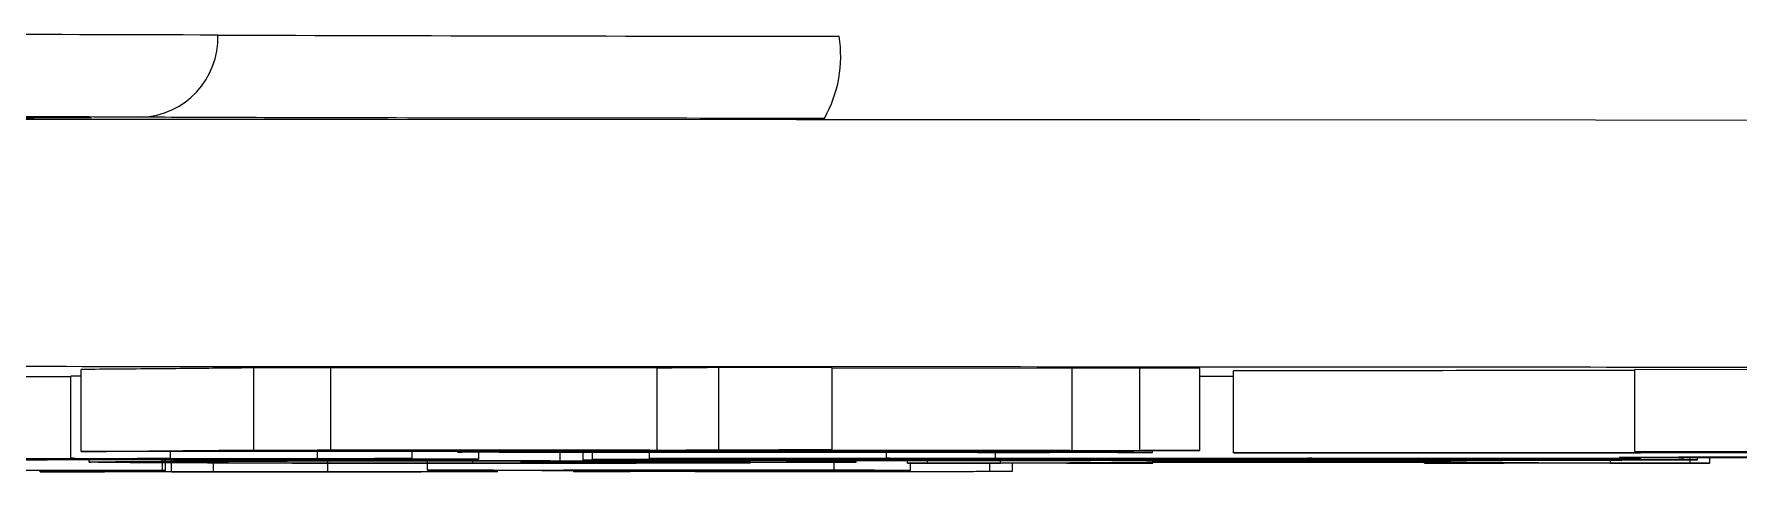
# Model space of a CAD drawing. Header units: millimetres. Extents: x 2003 to 4439, y 563 to 2285.
# Drawn here: x 2823.04 to 2843.82, y 618.71 to 624.05 of the extents above; entities that cross this region are included whole.
import ezdxf

# ---------------------------------------------------------------- set-up
doc = ezdxf.new("R2010")
doc.units = ezdxf.units.MM

msp = doc.modelspace()

# ---------------------------------------------------------------- linework, layer by layer
at = {"color": 7, "linetype": 'Continuous', "lineweight": 25}
for p, q in [((2823.492, 619.872), (2821.932, 619.872)), ((2823.617, 619.879), (2823.492, 619.88)), ((2823.492, 618.88), (2823.492, 619.88)), ((2823.617, 618.961), (2823.617, 619.961)), ((2826.658, 619.979), (2825.718, 619.98)), ((2825.718, 619.98), (2825.718, 618.98)), ((2830.636, 619.977), (2826.658, 619.979)), ((2826.658, 618.979), (2826.658, 619.979)), ((2830.636, 618.977), (2830.636, 619.977)), ((2832.768, 619.982), (2831.389, 619.984)), ((2831.389, 618.984), (2831.389, 619.984)), ((2832.768, 618.982), (2832.768, 619.982)), ((2835.694, 619.974), (2832.768, 619.976)), ((2836.521, 619.975), (2835.694, 619.974)), ((2835.694, 618.974), (2835.694, 619.974)), ((2837.25, 619.973), (2836.521, 619.975)), ((2836.521, 618.975), (2836.521, 619.975)), ((2837.25, 618.973), (2837.25, 619.973)), ((2837.662, 619.876), (2837.25, 619.876)), ((2837.662, 618.946), (2837.662, 619.946)), ((2846.621, 619.955), (2842.553, 619.961)), ((2842.553, 618.961), (2842.553, 619.961)), ((2824.737, 618.961), (2823.617, 618.961)), ((2824.706, 618.878), (2824.706, 618.961)), ((2824.955, 618.963), (2824.737, 618.961)), ((2829, 618.961), (2824.955, 618.963)), ((2825.741, 618.971), (2825.047, 618.964)), ((2825.047, 618.964), (2829.093, 618.962)), ((2825.718, 618.98), (2826.658, 618.979)), ((2829.786, 618.969), (2825.741, 618.971)), ((2826.498, 618.978), (2825.833, 618.972)), ((2825.833, 618.972), (2829.879, 618.97)), ((2826.497, 618.877), (2826.497, 618.963)), ((2830.544, 618.976), (2826.498, 618.978)), ((2826.658, 618.979), (2830.636, 618.977)), ((2827.653, 618.876), (2827.653, 618.962)), ((2828.202, 618.962), (2828.202, 618.953)), ((2828.258, 618.954), (2828.258, 618.962)), ((2828.258, 618.954), (2829, 618.961)), ((2828.462, 618.868), (2828.462, 618.962)), ((2829.093, 618.962), (2829.786, 618.969)), ((2829.093, 618.969), (2829.093, 618.962)), ((2829.943, 618.961), (2829.247, 618.954)), ((2834.625, 618.948), (2829.365, 618.951)), ((2829.456, 618.847), (2829.456, 618.951)), ((2829.734, 618.857), (2829.734, 618.951)), ((2829.849, 618.865), (2829.849, 618.951)), ((2829.879, 618.97), (2830.544, 618.976)), ((2829.879, 618.976), (2829.879, 618.97)), ((2829.886, 618.952), (2829.886, 618.96)), ((2829.886, 618.952), (2834.54, 618.95)), ((2834.124, 618.959), (2829.943, 618.961)), ((2830.729, 618.968), (2830.035, 618.962)), ((2830.035, 618.962), (2834.217, 618.96)), ((2830.543, 618.876), (2830.543, 618.95)), ((2834.91, 618.966), (2830.729, 618.968)), ((2831.487, 618.975), (2830.821, 618.969)), ((2830.821, 618.969), (2835.003, 618.967)), ((2831.389, 618.984), (2832.768, 618.982)), ((2835.668, 618.973), (2831.487, 618.975)), ((2832.118, 618.981), (2831.579, 618.976)), ((2831.579, 618.976), (2835.694, 618.974)), ((2832.768, 618.982), (2832.118, 618.981)), ((2833.432, 618.88), (2833.432, 618.949)), ((2833.939, 618.957), (2834.124, 618.959)), ((2833.939, 618.957), (2833.939, 618.959)), ((2835.059, 618.958), (2833.939, 618.957)), ((2834.217, 618.967), (2834.217, 618.96)), ((2834.217, 618.96), (2834.91, 618.966)), ((2834.54, 618.95), (2834.54, 618.957)), ((2834.761, 618.879), (2834.761, 618.957)), ((2835.003, 618.974), (2835.003, 618.967)), ((2835.003, 618.967), (2835.668, 618.973)), ((2835.694, 618.974), (2836.521, 618.975)), ((2836.107, 618.957), (2836.444, 618.957)), ((2836.521, 618.975), (2837.25, 618.973)), ((2837.25, 618.973), (2836.534, 618.972)), ((2836.675, 618.95), (2836.675, 618.972)), ((2842.697, 618.959), (2842.553, 618.961)), ((2842.553, 618.961), (2846.621, 618.955)), ((2819.851, 618.869), (2826.844, 618.869)), ((2821.527, 618.872), (2823.55, 618.872)), ((2826.497, 618.871), (2821.643, 618.871)), ((2823.145, 618.868), (2821.758, 618.868)), ((2823.203, 618.854), (2822.51, 618.853)), ((2822.856, 618.865), (2823.145, 618.868)), ((2823.145, 618.865), (2826.728, 618.865)), ((2824.59, 618.864), (2823.203, 618.864)), ((2823.203, 618.864), (2823.203, 618.854)), ((2823.492, 618.88), (2824.706, 618.878)), ((2823.714, 618.832), (2823.714, 618.864)), ((2828.462, 618.868), (2824.243, 618.868)), ((2824.706, 618.878), (2824.301, 618.878)), ((2824.301, 618.878), (2824.301, 618.872)), ((2824.301, 618.872), (2826.497, 618.872)), ((2824.59, 618.854), (2824.59, 618.864)), ((2825.284, 618.855), (2824.59, 618.854)), ((2824.608, 618.733), (2824.608, 618.854)), ((2824.644, 618.732), (2824.644, 618.854)), ((2824.72, 618.715), (2824.72, 618.854)), ((2825.232, 618.714), (2825.232, 618.855)), ((2826.786, 618.864), (2825.284, 618.864)), ((2825.284, 618.864), (2825.284, 618.855)), ((2825.284, 618.854), (2825.284, 618.855)), ((2825.284, 618.854), (2825.284, 618.854)), ((2826.497, 618.872), (2826.497, 618.877)), ((2826.497, 618.877), (2827.653, 618.876)), ((2827.249, 618.871), (2826.497, 618.87)), ((2826.497, 618.87), (2826.497, 618.871)), ((2826.623, 618.715), (2826.623, 618.852)), ((2826.728, 618.865), (2826.728, 618.868)), ((2826.728, 618.865), (2827.133, 618.866)), ((2826.786, 618.855), (2826.786, 618.864)), ((2826.844, 618.869), (2826.844, 618.871)), ((2826.844, 618.869), (2827.538, 618.87)), ((2827.133, 618.866), (2827.133, 618.868)), ((2827.133, 618.866), (2827.942, 618.864)), ((2827.653, 618.876), (2827.191, 618.876)), ((2827.191, 618.876), (2827.193, 618.875)), ((2827.249, 618.871), (2827.249, 618.876)), ((2827.538, 618.87), (2827.538, 618.876)), ((2827.538, 618.87), (2828.462, 618.868)), ((2827.942, 618.864), (2827.538, 618.864)), ((2827.538, 618.864), (2827.538, 618.855)), ((2827.54, 618.854), (2827.54, 618.864)), ((2827.837, 618.733), (2827.837, 618.864)), ((2827.942, 618.864), (2827.942, 618.868)), ((2828.341, 618.848), (2828.341, 618.868)), ((2828.392, 618.819), (2828.392, 618.868)), ((2828.97, 618.83), (2828.97, 618.831)), ((2828.97, 618.831), (2833.064, 618.831)), ((2829.456, 618.83), (2828.97, 618.83)), ((2829.791, 618.857), (2829.734, 618.857)), ((2830.369, 618.864), (2829.849, 618.865)), ((2829.849, 618.865), (2833.49, 618.865)), ((2830.253, 618.847), (2830.253, 618.865)), ((2830.427, 618.822), (2830.427, 618.828)), ((2831.005, 618.852), (2830.485, 618.853)), ((2830.485, 618.853), (2835.917, 618.853)), ((2831.005, 618.875), (2830.543, 618.876)), ((2830.543, 618.876), (2833.49, 618.876)), ((2831.641, 618.876), (2831.005, 618.875)), ((2831.131, 618.848), (2831.769, 618.84)), ((2831.769, 618.84), (2831.284, 618.84)), ((2833.49, 618.876), (2831.641, 618.876)), ((2833.895, 618.865), (2831.756, 618.865)), ((2831.769, 618.865), (2831.769, 618.84)), ((2831.769, 618.828), (2831.769, 618.819)), ((2842.39, 618.853), (2832.392, 618.853)), ((2833.064, 618.83), (2832.659, 618.83)), ((2832.793, 618.736), (2832.793, 618.83)), ((2832.854, 618.859), (2835.917, 618.859)), ((2833.317, 618.858), (2832.854, 618.859)), ((2833.064, 618.831), (2833.064, 618.853)), ((2833.064, 618.831), (2833.064, 618.83)), ((2833.952, 618.858), (2833.317, 618.858)), ((2833.432, 618.88), (2834.761, 618.879)), ((2833.49, 618.865), (2833.49, 618.876)), ((2833.687, 618.819), (2833.687, 618.853)), ((2833.687, 618.818), (2833.687, 618.819)), ((2833.687, 618.819), (2833.93, 618.819)), ((2836.68, 618.818), (2833.687, 618.818)), ((2833.726, 618.732), (2833.726, 618.818)), ((2833.93, 618.819), (2833.93, 618.853)), ((2835.917, 618.858), (2833.952, 618.858)), ((2834.761, 618.879), (2834.299, 618.878)), ((2834.299, 618.878), (2834.299, 618.876)), ((2834.299, 618.876), (2838.633, 618.876)), ((2838.633, 618.876), (2834.299, 618.876)), ((2834.299, 618.876), (2834.299, 618.872)), ((2838.633, 618.872), (2834.299, 618.872)), ((2834.299, 618.872), (2834.299, 618.869)), ((2834.299, 618.872), (2838.633, 618.872)), ((2834.299, 618.869), (2838.633, 618.869)), ((2838.633, 618.868), (2834.299, 618.868)), ((2834.299, 618.868), (2834.299, 618.865)), ((2834.299, 618.865), (2838.633, 618.865)), ((2834.693, 618.722), (2834.693, 618.818)), ((2834.82, 618.821), (2834.82, 618.853)), ((2834.82, 618.821), (2837.972, 618.847)), ((2838.056, 618.865), (2834.935, 618.865)), ((2834.968, 618.722), (2834.968, 618.818)), ((2836.438, 618.829), (2835.71, 618.822)), ((2835.859, 618.864), (2835.859, 618.865)), ((2835.859, 618.864), (2837.189, 618.863)), ((2835.917, 618.853), (2835.917, 618.858)), ((2840.073, 618.829), (2836.438, 618.829)), ((2836.438, 618.819), (2836.438, 618.829)), ((2836.438, 618.819), (2836.68, 618.819)), ((2838.296, 618.845), (2836.6, 618.83)), ((2836.6, 618.83), (2839.992, 618.83)), ((2837.189, 618.863), (2836.669, 618.862)), ((2836.669, 618.862), (2836.669, 618.859)), ((2836.669, 618.859), (2838.229, 618.859)), ((2839.963, 618.858), (2836.669, 618.858)), ((2836.669, 618.858), (2836.669, 618.853)), ((2836.669, 618.853), (2840.309, 618.853)), ((2836.68, 618.819), (2836.68, 618.829)), ((2836.68, 618.819), (2836.68, 618.818)), ((2837.189, 618.863), (2837.189, 618.865)), ((2837.711, 618.945), (2837.662, 618.946)), ((2837.972, 618.847), (2837.972, 618.853)), ((2837.972, 618.847), (2839.183, 618.848)), ((2838.229, 618.859), (2838.229, 618.868)), ((2838.229, 618.859), (2838.922, 618.86)), ((2838.377, 618.845), (2838.296, 618.845)), ((2839.992, 618.83), (2838.377, 618.845)), ((2843.141, 618.865), (2838.402, 618.865)), ((2838.576, 618.88), (2839.905, 618.879)), ((2838.633, 618.872), (2838.633, 618.876)), ((2838.633, 618.869), (2838.633, 618.872)), ((2838.633, 618.865), (2838.633, 618.868)), ((2838.922, 618.86), (2839.963, 618.858)), ((2839.183, 618.848), (2839.183, 618.853)), ((2839.183, 618.848), (2842.254, 618.821)), ((2839.905, 618.879), (2839.443, 618.878)), ((2839.443, 618.878), (2839.443, 618.876)), ((2839.443, 618.876), (2840.772, 618.876)), ((2842.621, 618.876), (2839.443, 618.876)), ((2839.443, 618.876), (2839.443, 618.865)), ((2839.443, 618.865), (2840.83, 618.865)), ((2839.989, 618.819), (2839.989, 618.829)), ((2839.989, 618.818), (2839.989, 618.819)), ((2839.989, 618.819), (2840.312, 618.819)), ((2843.468, 618.818), (2839.989, 618.818)), ((2840.879, 618.821), (2840.073, 618.829)), ((2840.309, 618.853), (2840.309, 618.865)), ((2840.309, 618.853), (2841.176, 618.855)), ((2840.312, 618.819), (2840.312, 618.826)), ((2840.772, 618.876), (2841.523, 618.878)), ((2840.83, 618.865), (2840.83, 618.876)), ((2840.83, 618.865), (2841.812, 618.868)), ((2841.176, 618.855), (2842.39, 618.853)), ((2841.523, 618.878), (2842.621, 618.876)), ((2841.812, 618.868), (2841.812, 618.876)), ((2841.812, 618.868), (2843.141, 618.865)), ((2842.254, 618.821), (2842.254, 618.853)), ((2842.621, 618.876), (2842.621, 618.888)), ((2843.141, 618.865), (2843.141, 618.886)), ((2843.225, 618.819), (2843.225, 618.886)), ((2843.225, 618.819), (2843.468, 618.819)), ((2843.315, 618.86), (2843.315, 618.885)), ((2843.315, 618.86), (2843.315, 618.859)), ((2843.468, 618.819), (2843.468, 618.885)), ((2843.468, 618.819), (2843.468, 618.818)), ((2822.186, 618.732), (2824.608, 618.733)), ((2823.895, 618.715), (2823.044, 618.731)), ((2823.119, 618.714), (2823.119, 618.729)), ((2823.155, 618.713), (2823.119, 618.714)), ((2823.119, 618.714), (2823.479, 618.714)), ((2828.462, 618.714), (2823.155, 618.713)), ((2823.479, 618.714), (2823.479, 618.723)), ((2823.868, 618.731), (2824.72, 618.715)), ((2824.644, 618.732), (2824.284, 618.732)), ((2824.608, 618.733), (2824.644, 618.732)), ((2825.232, 618.714), (2826.623, 618.715)), ((2827.837, 618.733), (2832.793, 618.736)), ((2827.904, 618.733), (2827.837, 618.733)), ((2828.157, 618.733), (2827.904, 618.733)), ((2828.424, 618.719), (2828.694, 618.719)), ((2828.694, 618.719), (2828.462, 618.714)), ((2830.291, 618.717), (2828.702, 618.732)), ((2829.511, 618.733), (2830.2, 618.726)), ((2829.621, 618.715), (2829.621, 618.723)), ((2829.621, 618.715), (2829.923, 618.716)), ((2829.688, 618.715), (2829.621, 618.715)), ((2834.845, 618.717), (2829.688, 618.715)), ((2831.293, 618.734), (2829.877, 618.734)), ((2829.923, 618.716), (2829.923, 618.72)), ((2830.2, 618.726), (2830.2, 618.734)), ((2830.2, 618.726), (2831.666, 618.727)), ((2831.732, 618.726), (2830.266, 618.725)), ((2830.266, 618.725), (2831.1, 618.717)), ((2831.1, 618.717), (2831.1, 618.726)), ((2831.643, 618.716), (2831.643, 618.726)), ((2831.643, 618.716), (2832.957, 618.717)), ((2832.404, 618.729), (2832.339, 618.73)), ((2832.339, 618.73), (2832.641, 618.73)), ((2832.641, 618.73), (2833.296, 618.724)), ((2832.793, 618.736), (2833.726, 618.732)), ((2832.994, 618.723), (2832.949, 618.724)), ((2832.957, 618.717), (2832.957, 618.724)), ((2833.296, 618.724), (2832.994, 618.723)), ((2833.726, 618.732), (2833.496, 618.732)), ((2834.693, 618.722), (2834.968, 618.722)), ((2834.968, 618.722), (2834.845, 618.717))]:
    msp.add_line(p, q, dxfattribs=at)
at = {"color": 7, "linetype": 'Continuous', "lineweight": 25, "flags": 128}
for points in [[(2884.72, 622.911), (2882.646, 622.921), (2880.252, 622.93), (2877.551, 622.94), (2874.556, 622.948), (2871.282, 622.956), (2867.745, 622.964), (2863.963, 622.971), (2859.955, 622.978), (2855.74, 622.984), (2851.34, 622.989), (2846.777, 622.994), (2842.073, 622.998), (2837.252, 623.001), (2832.337, 623.003), (2827.354, 623.005), (2822.327, 623.006), (2817.281, 623.006), (2812.241, 623.005), (2807.233, 623.004), (2802.281, 623.002), (2797.41, 622.999)], [(2822.22, 623.037), (2823.046, 623.035), (2823.566, 623.032), (2823.743, 623.03)], [(2823.743, 623.03), (2823.566, 623.027), (2823.046, 623.024), (2822.22, 623.022)], [(2842.366, 618.891), (2842.551, 618.893), (2843.09, 618.896), (2843.929, 618.897), (2844.986, 618.898), (2846.158, 618.899), (2847.33, 618.898), (2848.387, 618.897), (2849.226, 618.896), (2849.764, 618.893), (2849.95, 618.891), (2849.764, 618.888), (2849.226, 618.886), (2848.387, 618.884), (2847.33, 618.883), (2846.158, 618.883), (2844.986, 618.883), (2843.929, 618.884), (2843.09, 618.886), (2842.551, 618.888), (2842.366, 618.891)], [(2843.187, 618.891), (2843.366, 618.893), (2843.882, 618.895), (2844.672, 618.896), (2845.642, 618.897), (2846.674, 618.897), (2847.644, 618.896), (2848.434, 618.895), (2848.95, 618.893), (2849.129, 618.891), (2848.95, 618.889), (2848.434, 618.887), (2847.644, 618.885), (2846.674, 618.885), (2845.642, 618.885), (2844.672, 618.885), (2843.882, 618.887), (2843.366, 618.889), (2843.187, 618.891)]]:
    msp.add_lwpolyline(points, dxfattribs=at)
at = {"color": 7, "linetype": 'Continuous', "lineweight": 25}
for centre, radius, start, end in [((2818.543, -1368.268), 1992.314, 89.806162, 90.193839), ((2824.313, 624.004), 0.971, 272.0036, 1.8174), ((2832.416, 2499.107), 1875.085, 269.782038, 270.013422), ((2831.313, 623.78), 1.561, 330.8519, 8.9032)]:
    msp.add_arc(centre, radius, start, end, dxfattribs=at)
for points, knots in [([(2824.347, 623.034), (2824.083, 623.035), (2823.542, 623.038), (2822.123, 623.041), (2820.407, 623.042), (2818.543, 623.043), (2816.679, 623.042), (2814.962, 623.041), (2813.544, 623.038), (2813.003, 623.035), (2812.739, 623.034)], [0, 0, 0, 0, 0.122089, 0.25, 0.377911, 0.5, 0.622089, 0.75, 0.877911, 1, 1, 1, 1]), ([(2832.677, 623.019), (2831.774, 623.02), (2829.937, 623.021), (2827.523, 623.024), (2825.533, 623.029), (2824.738, 623.032), (2824.347, 623.034)], [0, 0, 0, 0, 0.245796, 0.5, 0.754204, 1, 1, 1, 1]), ([(2750.097, 619.856), (2750.145, 619.859), (2750.252, 619.867), (2751.121, 619.88), (2752.602, 619.894), (2754.778, 619.907), (2757.608, 619.921), (2761.122, 619.934), (2765.276, 619.946), (2770.02, 619.957), (2775.281, 619.967), (2780.973, 619.976), (2786.996, 619.984), (2793.219, 619.99), (2799.584, 619.994), (2805.937, 619.997), (2812.276, 619.999), (2818.543, 620), (2824.81, 619.999), (2831.149, 619.997), (2837.501, 619.994), (2843.867, 619.99), (2850.09, 619.984), (2856.113, 619.976), (2861.805, 619.967), (2867.066, 619.957), (2871.81, 619.946), (2875.964, 619.934), (2879.478, 619.921), (2882.308, 619.907), (2884.483, 619.894), (2885.964, 619.88), (2886.836, 619.867), (2886.943, 619.859), (2886.991, 619.856)], [0, 0, 0, 0, 0.023828, 0.053273, 0.084485, 0.115699, 0.147957, 0.180726, 0.213842, 0.247136, 0.28043, 0.313546, 0.346314, 0.378573, 0.409785, 0.440999, 0.470442, 0.499888, 0.529332, 0.558778, 0.58999, 0.621203, 0.653462, 0.68623, 0.719347, 0.752641, 0.785934, 0.819051, 0.851819, 0.884078, 0.915289, 0.946503, 0.975948, 1, 1, 1, 1]), ([(2825.718, 619.98), (2825.586, 619.979), (2825.211, 619.975), (2824.522, 619.968), (2823.918, 619.963), (2823.617, 619.961)], [0, 0, 0, 0, 0.212583, 0.606196, 1, 1, 1, 1]), ([(2831.389, 619.984), (2831.326, 619.984), (2831.201, 619.982), (2830.952, 619.98), (2830.758, 619.978), (2830.636, 619.977)], [0, 0, 0, 0, 0.272745, 0.545491, 1, 1, 1, 1]), ([(2842.553, 619.947), (2841.667, 619.947), (2840.073, 619.946), (2838.404, 619.946), (2837.662, 619.946)], [0, 0, 0, 0, 0.55606, 1, 1, 1, 1]), ([(2823.617, 618.961), (2823.782, 618.962), (2824.252, 618.966), (2824.974, 618.973), (2825.47, 618.978), (2825.718, 618.98)], [0, 0, 0, 0, 0.212581, 0.606192, 1, 1, 1, 1]), ([(2829.365, 618.951), (2829.17, 618.951), (2828.846, 618.951), (2828.467, 618.952), (2828.258, 618.952), (2828.177, 618.953), (2828.227, 618.954), (2828.258, 618.954)], [0, 0, 0, 0, 0.2631806, 0.4361155, 0.6100885, 0.7625762, 1, 1, 1, 1]), ([(2829.247, 618.954), (2829.22, 618.954), (2829.191, 618.954), (2829.233, 618.954), (2829.236, 618.954)], [0, 0, 0, 0, 0.932699, 1, 1, 1, 1]), ([(2829.289, 618.953), (2829.327, 618.953), (2829.416, 618.953), (2829.635, 618.953), (2829.804, 618.952), (2829.886, 618.952)], [0, 0, 0, 0, 0.272877, 0.648333, 1, 1, 1, 1]), ([(2830.636, 618.977), (2830.71, 618.977), (2830.858, 618.979), (2831.112, 618.981), (2831.282, 618.983), (2831.389, 618.984)], [0, 0, 0, 0, 0.2727442, 0.5454921, 1, 1, 1, 1]), ([(2834.54, 618.95), (2834.631, 618.95), (2834.795, 618.95), (2835.023, 618.95), (2835.202, 618.951), (2835.461, 618.951), (2835.677, 618.954), (2835.94, 618.956), (2836.107, 618.957)], [0, 0, 0, 0, 0.07162, 0.129699, 0.187858, 0.251244, 0.523134, 1, 1, 1, 1]), ([(2836.675, 618.95), (2836.511, 618.949), (2836.233, 618.949), (2835.646, 618.948), (2835.115, 618.948), (2834.767, 618.948), (2834.625, 618.948)], [0, 0, 0, 0, 0.312528, 0.530177, 0.809183, 1, 1, 1, 1]), ([(2836.534, 618.972), (2836.385, 618.971), (2836.088, 618.968), (2835.579, 618.963), (2835.253, 618.96), (2835.059, 618.958)], [0, 0, 0, 0, 0.289148, 0.578294, 1, 1, 1, 1]), ([(2836.444, 618.957), (2836.374, 618.956), (2836.24, 618.955), (2836.104, 618.953), (2836.209, 618.951), (2836.467, 618.95), (2836.645, 618.95), (2836.675, 618.95)], [0, 0, 0, 0, 0.2884014, 0.5546776, 0.7569491, 0.9590558, 1, 1, 1, 1]), ([(2837.662, 618.946), (2838.331, 618.946), (2839.584, 618.946), (2841.4, 618.946), (2843.443, 618.948), (2845.1, 618.951), (2846.05, 618.953), (2846.377, 618.954)], [0, 0, 0, 0, 0.198997, 0.37265, 0.545625, 0.843257, 1, 1, 1, 1]), ([(2847.225, 618.953), (2846.802, 618.952), (2845.735, 618.949), (2843.513, 618.946), (2840.572, 618.944), (2838.663, 618.945), (2837.711, 618.945)], [0, 0, 0, 0, 0.185716, 0.467958, 0.734859, 1, 1, 1, 1]), ([(2844.174, 618.958), (2844.037, 618.958), (2843.763, 618.958), (2843.274, 618.959), (2842.908, 618.959), (2842.697, 618.959)], [0, 0, 0, 0, 0.296385, 0.592978, 1, 1, 1, 1]), ([(2824.243, 618.868), (2824.121, 618.868), (2823.875, 618.867), (2823.501, 618.866), (2823.285, 618.865), (2823.145, 618.865)], [0, 0, 0, 0, 0.259762, 0.519402, 1, 1, 1, 1]), ([(2823.548, 618.873), (2823.548, 618.874), (2823.547, 618.875), (2823.538, 618.877), (2823.509, 618.879), (2823.492, 618.88)], [0, 0, 0, 0, 0.1670531, 0.5016287, 1, 1, 1, 1]), ([(2823.714, 618.832), (2823.743, 618.834), (2823.816, 618.837), (2824.57, 618.842), (2825.721, 618.845), (2826.799, 618.847), (2827.721, 618.848), (2828.238, 618.848), (2828.341, 618.848)], [0, 0, 0, 0, 0.211208, 0.543916, 0.70607, 0.836311, 0.967456, 1, 1, 1, 1]), ([(2828.386, 618.818), (2827.799, 618.818), (2826.807, 618.818), (2825.633, 618.82), (2824.598, 618.823), (2823.863, 618.827), (2823.76, 618.831), (2823.714, 618.832)], [0, 0, 0, 0, 0.187422, 0.316972, 0.445984, 0.752119, 1, 1, 1, 1]), ([(2828.29, 618.847), (2828.052, 618.847), (2827.579, 618.846), (2826.829, 618.845), (2826.023, 618.843), (2825.385, 618.84), (2825.099, 618.836), (2825.071, 618.834), (2825.057, 618.832)], [0, 0, 0, 0, 0.087728, 0.173959, 0.328461, 0.554861, 0.777023, 1, 1, 1, 1]), ([(2825.057, 618.832), (2825.086, 618.831), (2825.145, 618.828), (2825.6, 618.824), (2826.135, 618.821), (2826.831, 618.82), (2827.59, 618.819), (2828.137, 618.819), (2828.392, 618.819)], [0, 0, 0, 0, 0.254742, 0.50973, 0.682774, 0.792634, 0.903219, 1, 1, 1, 1]), ([(2825.284, 618.854), (2825.45, 618.854), (2825.78, 618.854), (2826.166, 618.854), (2826.439, 618.854), (2826.58, 618.854), (2826.683, 618.854), (2826.744, 618.854), (2826.78, 618.854), (2826.784, 618.855), (2826.786, 618.855)], [0, 0, 0, 0, 0.291265, 0.577908, 0.673859, 0.770575, 0.821169, 0.872133, 0.929983, 1, 1, 1, 1]), ([(2826.555, 618.852), (2826.52, 618.852), (2826.455, 618.852), (2826.156, 618.853), (2825.759, 618.853), (2825.438, 618.854), (2825.284, 618.854)], [0, 0, 0, 0, 0.215567, 0.407136, 0.716043, 1, 1, 1, 1]), ([(2827.538, 618.855), (2827.535, 618.854), (2827.53, 618.854), (2827.349, 618.853), (2827.031, 618.852), (2826.733, 618.852), (2826.555, 618.852)], [0, 0, 0, 0, 0.273904, 0.481798, 0.689877, 1, 1, 1, 1]), ([(2827.201, 618.873), (2827.205, 618.873), (2827.213, 618.872), (2827.237, 618.871), (2827.249, 618.871)], [0, 0, 0, 0, 0.499804, 1, 1, 1, 1]), ([(2831.284, 618.84), (2831.076, 618.841), (2830.773, 618.843), (2829.999, 618.845), (2829.207, 618.846), (2828.591, 618.847), (2828.29, 618.847)], [0, 0, 0, 0, 0.421189, 0.615596, 0.812628, 1, 1, 1, 1]), ([(2828.341, 618.848), (2828.479, 618.848), (2828.74, 618.848), (2829.112, 618.848), (2829.341, 618.847), (2829.456, 618.847)], [0, 0, 0, 0, 0.356459, 0.6762528, 1, 1, 1, 1]), ([(2830.561, 618.819), (2830.282, 618.819), (2829.709, 618.818), (2828.914, 618.818), (2828.473, 618.818), (2828.386, 618.818)], [0, 0, 0, 0, 0.432658, 0.887677, 1, 1, 1, 1]), ([(2828.392, 618.819), (2828.731, 618.819), (2829.244, 618.819), (2829.862, 618.82), (2830.221, 618.82), (2830.375, 618.821), (2830.413, 618.822), (2830.427, 618.822)], [0, 0, 0, 0, 0.362877, 0.547963, 0.734409, 0.906428, 1, 1, 1, 1]), ([(2829.456, 618.847), (2829.521, 618.847), (2829.651, 618.847), (2829.911, 618.847), (2830.117, 618.847), (2830.253, 618.847)], [0, 0, 0, 0, 0.251708, 0.503436, 1, 1, 1, 1]), ([(2830.427, 618.828), (2830.42, 618.828), (2830.41, 618.829), (2830.273, 618.829), (2830.074, 618.83), (2829.788, 618.83), (2829.572, 618.83), (2829.456, 618.83)], [0, 0, 0, 0, 0.2578562, 0.4223337, 0.5883002, 0.7795784, 1, 1, 1, 1]), ([(2829.734, 618.857), (2830.33, 618.858), (2831.361, 618.859), (2832.824, 618.861), (2833.499, 618.863), (2833.895, 618.865)], [0, 0, 0, 0, 0.36202, 0.6263638, 1, 1, 1, 1]), ([(2834.935, 618.865), (2834.533, 618.864), (2833.525, 618.861), (2831.639, 618.858), (2830.238, 618.857), (2829.791, 618.857)], [0, 0, 0, 0, 0.3105248, 0.7800713, 1, 1, 1, 1]), ([(2830.253, 618.847), (2830.383, 618.847), (2830.638, 618.847), (2830.943, 618.847), (2831.071, 618.848), (2831.131, 618.848)], [0, 0, 0, 0, 0.3565311, 0.6963223, 1, 1, 1, 1]), ([(2831.756, 618.865), (2831.59, 618.865), (2831.273, 618.865), (2830.808, 618.865), (2830.516, 618.864), (2830.369, 618.864)], [0, 0, 0, 0, 0.35686, 0.67714, 1, 1, 1, 1]), ([(2831.206, 618.82), (2831.135, 618.82), (2830.971, 618.82), (2830.739, 618.819), (2830.615, 618.819), (2830.561, 618.819)], [0, 0, 0, 0, 0.301306, 0.696717, 1, 1, 1, 1]), ([(2832.392, 618.853), (2832.225, 618.853), (2831.909, 618.853), (2831.444, 618.853), (2831.152, 618.852), (2831.005, 618.852)], [0, 0, 0, 0, 0.35686, 0.67714, 1, 1, 1, 1]), ([(2831.769, 618.819), (2831.725, 618.819), (2831.637, 618.819), (2831.475, 618.819), (2831.325, 618.82), (2831.226, 618.82), (2831.206, 618.82)], [0, 0, 0, 0, 0.252541, 0.505388, 0.89895, 1, 1, 1, 1]), ([(2832.659, 618.83), (2832.526, 618.83), (2832.302, 618.83), (2832.035, 618.829), (2831.865, 618.829), (2831.779, 618.828), (2831.772, 618.828), (2831.769, 618.828)], [0, 0, 0, 0, 0.277602, 0.465557, 0.653489, 0.849158, 1, 1, 1, 1]), ([(2833.49, 618.876), (2833.489, 618.877), (2833.486, 618.877), (2833.471, 618.879), (2833.447, 618.88), (2833.432, 618.88)], [0, 0, 0, 0, 0.279578, 0.559168, 1, 1, 1, 1]), ([(2833.93, 618.819), (2834.053, 618.819), (2834.263, 618.819), (2834.519, 618.819), (2834.704, 618.82), (2834.779, 618.82), (2834.811, 618.821), (2834.82, 618.821)], [0, 0, 0, 0, 0.268165, 0.456817, 0.645375, 0.906381, 1, 1, 1, 1]), ([(2835.71, 618.822), (2835.699, 618.822), (2835.678, 618.822), (2835.645, 618.821), (2835.635, 618.821), (2835.629, 618.821)], [0, 0, 0, 0, 0.25022, 0.500508, 1, 1, 1, 1]), ([(2835.629, 618.821), (2835.638, 618.821), (2835.652, 618.82), (2835.73, 618.819), (2835.827, 618.819), (2835.981, 618.819), (2836.191, 618.819), (2836.352, 618.819), (2836.438, 618.819)], [0, 0, 0, 0, 0.284135, 0.450473, 0.560568, 0.671794, 0.825494, 1, 1, 1, 1]), ([(2835.917, 618.859), (2835.915, 618.859), (2835.912, 618.861), (2835.895, 618.862), (2835.871, 618.864), (2835.859, 618.864)], [0, 0, 0, 0, 0.39313, 0.696516, 1, 1, 1, 1]), ([(2842.274, 618.858), (2841.663, 618.858), (2840.438, 618.859), (2838.932, 618.862), (2838.313, 618.864), (2838.056, 618.865)], [0, 0, 0, 0, 0.367157, 0.736287, 1, 1, 1, 1]), ([(2838.402, 618.865), (2838.891, 618.864), (2840.004, 618.861), (2841.842, 618.86), (2843.005, 618.86), (2843.315, 618.86)], [0, 0, 0, 0, 0.364385, 0.830851, 1, 1, 1, 1]), ([(2838.633, 618.876), (2838.632, 618.877), (2838.63, 618.877), (2838.617, 618.879), (2838.592, 618.88), (2838.576, 618.88)], [0, 0, 0, 0, 0.2708249, 0.5416574, 1, 1, 1, 1]), ([(2840.312, 618.819), (2840.399, 618.819), (2840.54, 618.819), (2840.708, 618.819), (2840.816, 618.819), (2840.889, 618.819), (2840.94, 618.82), (2840.952, 618.82), (2840.96, 618.82)], [0, 0, 0, 0, 0.25713, 0.418126, 0.515419, 0.613557, 0.771961, 1, 1, 1, 1]), ([(2840.96, 618.82), (2840.958, 618.82), (2840.956, 618.82), (2840.94, 618.821), (2840.903, 618.821), (2840.879, 618.821)], [0, 0, 0, 0, 0.25103, 0.502225, 1, 1, 1, 1]), ([(2842.254, 618.821), (2842.296, 618.82), (2842.38, 618.82), (2842.566, 618.819), (2842.826, 618.819), (2843.053, 618.819), (2843.187, 618.819), (2843.225, 618.819)], [0, 0, 0, 0, 0.25387, 0.509596, 0.715202, 0.920342, 1, 1, 1, 1]), ([(2843.315, 618.859), (2843.189, 618.859), (2842.938, 618.859), (2842.622, 618.859), (2842.398, 618.858), (2842.304, 618.858), (2842.279, 618.858), (2842.274, 618.858)], [0, 0, 0, 0, 0.282135, 0.566109, 0.757606, 0.950164, 1, 1, 1, 1]), ([(2823.044, 618.731), (2823.031, 618.731), (2823.011, 618.731), (2822.929, 618.731), (2822.835, 618.731), (2822.696, 618.731), (2822.592, 618.731), (2822.531, 618.731)], [0, 0, 0, 0, 0.282665, 0.424863, 0.567605, 0.744514, 1, 1, 1, 1]), ([(2823.479, 618.714), (2823.568, 618.714), (2823.692, 618.714), (2823.825, 618.714), (2823.883, 618.714), (2823.906, 618.715), (2823.899, 618.715), (2823.895, 618.715)], [0, 0, 0, 0, 0.36734, 0.515297, 0.663697, 0.845087, 1, 1, 1, 1]), ([(2824.284, 618.732), (2824.211, 618.732), (2824.098, 618.732), (2823.969, 618.732), (2823.894, 618.731), (2823.86, 618.731), (2823.865, 618.731), (2823.868, 618.731)], [0, 0, 0, 0, 0.311431, 0.483158, 0.654996, 0.813001, 1, 1, 1, 1]), ([(2824.72, 618.715), (2824.729, 618.715), (2824.746, 618.715), (2824.823, 618.715), (2824.933, 618.714), (2825.075, 618.714), (2825.181, 618.714), (2825.232, 618.714)], [0, 0, 0, 0, 0.226887, 0.389122, 0.551824, 0.783972, 1, 1, 1, 1]), ([(2826.623, 618.715), (2826.87, 618.715), (2827.346, 618.715), (2827.895, 618.716), (2828.263, 618.717), (2828.365, 618.718), (2828.424, 618.719)], [0, 0, 0, 0, 0.254501, 0.491089, 0.704746, 1, 1, 1, 1]), ([(2828.702, 618.732), (2828.686, 618.732), (2828.661, 618.732), (2828.58, 618.733), (2828.482, 618.733), (2828.334, 618.733), (2828.225, 618.733), (2828.157, 618.733)], [0, 0, 0, 0, 0.243865, 0.391737, 0.541046, 0.710969, 1, 1, 1, 1]), ([(2829.877, 618.734), (2829.799, 618.734), (2829.681, 618.733), (2829.56, 618.733), (2829.503, 618.733), (2829.492, 618.733), (2829.505, 618.733), (2829.511, 618.733)], [0, 0, 0, 0, 0.339866, 0.516986, 0.694619, 0.862206, 1, 1, 1, 1]), ([(2829.923, 618.716), (2830.013, 618.716), (2830.139, 618.716), (2830.26, 618.716), (2830.308, 618.716), (2830.312, 618.716), (2830.296, 618.717), (2830.291, 618.717)], [0, 0, 0, 0, 0.37884, 0.527566, 0.676229, 0.889817, 1, 1, 1, 1]), ([(2831.1, 618.717), (2831.12, 618.717), (2831.15, 618.717), (2831.25, 618.717), (2831.369, 618.716), (2831.505, 618.716), (2831.601, 618.716), (2831.643, 618.716)], [0, 0, 0, 0, 0.271137, 0.427796, 0.584166, 0.818016, 1, 1, 1, 1]), ([(2833.496, 618.732), (2833.307, 618.732), (2832.927, 618.733), (2832.287, 618.734), (2831.7, 618.734), (2831.403, 618.734), (2831.293, 618.734)], [0, 0, 0, 0, 0.324948, 0.652823, 0.870839, 1, 1, 1, 1]), ([(2831.666, 618.727), (2831.798, 618.727), (2832.01, 618.727), (2832.26, 618.727), (2832.396, 618.728), (2832.463, 618.728), (2832.441, 618.729), (2832.409, 618.729), (2832.404, 618.729)], [0, 0, 0, 0, 0.2467259, 0.3998867, 0.5540311, 0.6957626, 0.9510683, 1, 1, 1, 1]), ([(2832.949, 618.724), (2832.896, 618.724), (2832.816, 618.725), (2832.574, 618.726), (2832.334, 618.726), (2832.039, 618.726), (2831.844, 618.726), (2831.732, 618.726)], [0, 0, 0, 0, 0.333895, 0.499037, 0.66578, 0.808284, 1, 1, 1, 1]), ([(2832.957, 618.717), (2833.248, 618.717), (2833.748, 618.718), (2834.264, 618.719), (2834.575, 618.72), (2834.65, 618.721), (2834.693, 618.722)], [0, 0, 0, 0, 0.295552, 0.509146, 0.721996, 1, 1, 1, 1])]:
    msp.add_open_spline(points, degree=3, knots=knots, dxfattribs=at)

doc.saveas('drawing.dxf')
